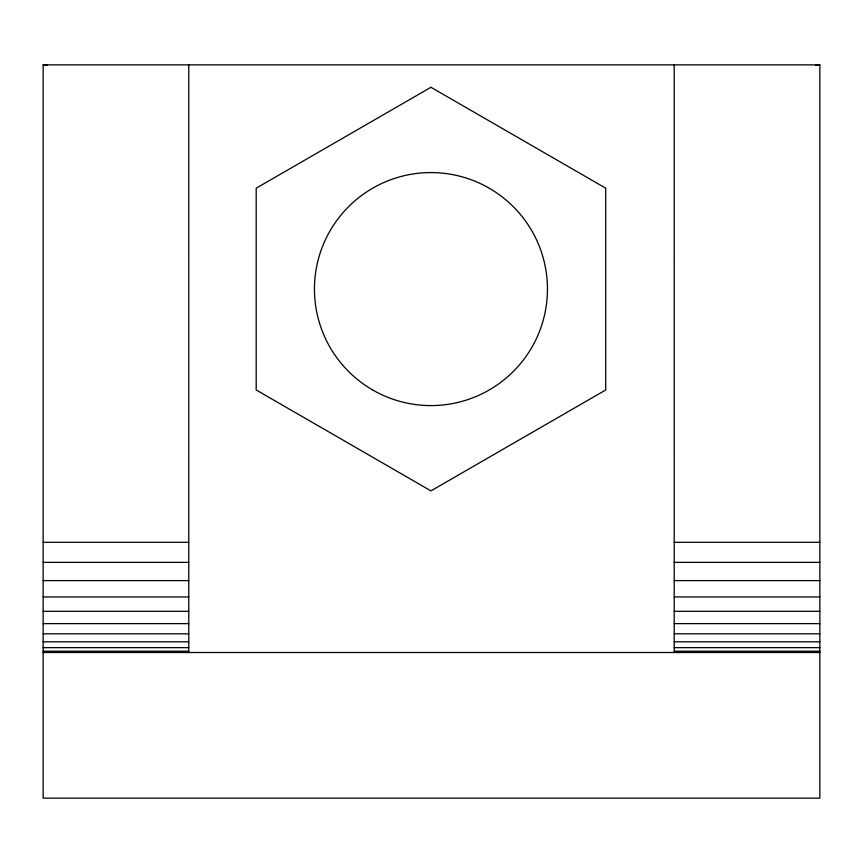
<?xml version="1.0" encoding="UTF-8"?>
<svg xmlns="http://www.w3.org/2000/svg" width="863" height="863" viewBox="0 0 863 863"><rect width="100%" height="100%" fill="white"/><g stroke="black" fill="none" stroke-linecap="round" stroke-linejoin="round"><path stroke-width="1.29" d="M815.837 65.189L819.85 64.854L819.85 798.146L43.15 798.146L43.15 64.854L819.85 64.854M43.15 542.309L188.781 542.309M674.219 542.309L819.85 542.309M43.15 562.363L188.781 562.363M674.219 562.363L819.85 562.363M43.15 580.605L188.781 580.605M674.219 580.605L819.85 580.605M43.15 596.948L188.781 596.948M674.219 596.948L819.85 596.948M43.15 611.317L188.781 611.317M674.219 611.317L819.85 611.317M43.15 623.625L188.781 623.625M674.219 623.625L819.85 623.625M43.15 633.82L188.781 633.82M674.219 633.82L819.85 633.82M43.15 641.835L188.781 641.835M674.219 641.835L819.85 641.835M43.15 647.649L188.781 647.649M674.219 647.649L819.85 647.649M43.15 651.209L188.781 651.209M674.219 651.209L819.85 651.209M43.15 652.514L819.85 652.514M43.15 64.854L47.163 65.189M674.208 64.854L674.219 652.514M188.77 64.854L188.781 652.514M430.95 87.292L256.192 188.188L256.192 389.979L430.95 490.874L605.707 389.979L605.707 188.188L430.95 87.292M372.697 389.979A116.505 116.505 0 0 0 547.455 289.083A116.505 116.505 0 0 0 372.697 188.188A116.505 116.505 0 0 0 372.697 389.979"/></g></svg>
